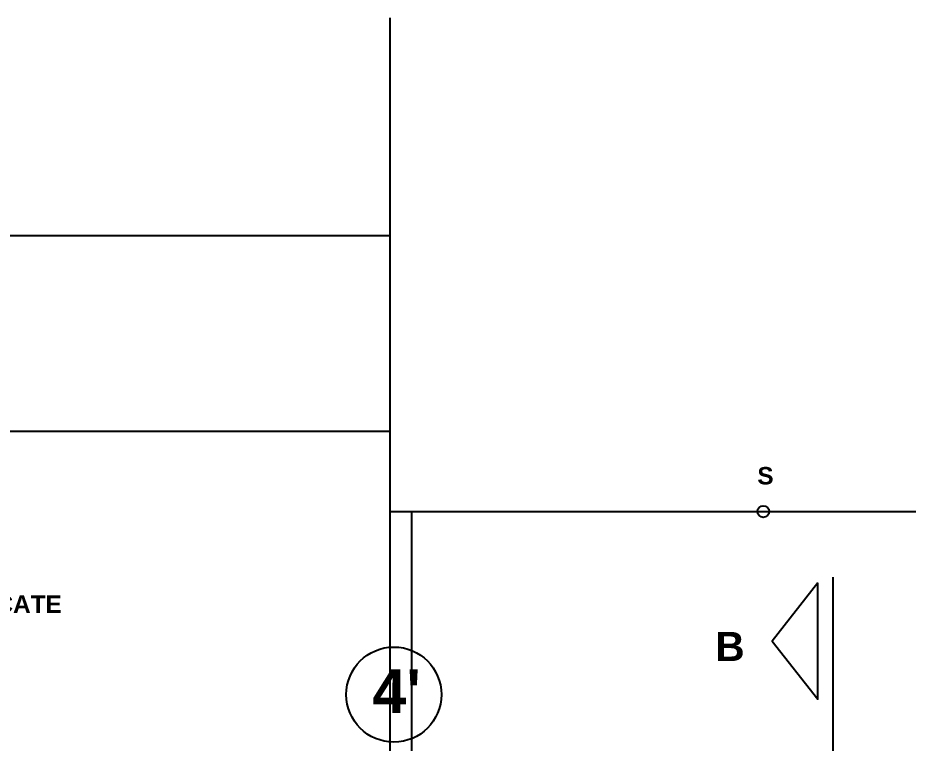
# Model space of a CAD drawing. Extents: x 504.5 to 598.6, y 648.3 to 688.4.
# Drawn here: x 520.12 to 526.25, y 683.02 to 688.01 of the extents above; entities that cross this region are included whole.
import ezdxf

# ---------------------------------------------------------------- set-up
doc = ezdxf.new("R2010")
doc.units = 0
doc.header["$MEASUREMENT"] = 0
for name, color, linetype in [('2', 1, 'CONTINUOUS'), ('6', 7, 'CONTINUOUS'), ('talud', 5, 'CONTINUOUS'), ('texturas', 6, 'CONTINUOUS')]:
    doc.layers.add(name, color=color, linetype=linetype)
doc.styles.add('ALR4', font='sanssb__.ttf')

msp = doc.modelspace()

# ---------------------------------------------------------------- linework, layer by layer
at = {"layer": '2'}
msp.add_circle((522.7092, 683.3508), 0.3271, dxfattribs=at)
at = {"layer": '6'}
msp.add_line((525.73, 684.1578), (525.73, 680.8707), dxfattribs=at)
msp.add_lwpolyline([(525.6272, 684.1198), (525.3139, 683.7178), (525.6272, 683.3184), (525.6272, 684.1198)], dxfattribs=at)
at = {"layer": 'talud', "color": 1}
for p, q in [((522.6827, 682.1599), (522.6827, 688.0063)), ((522.6827, 684.6099), (527.8212, 684.6099)), ((522.6827, 682.1599), (522.6827, 684.6099)), ((522.8327, 682.1599), (522.8327, 684.6099))]:
    msp.add_line(p, q, dxfattribs=at)
at = {"layer": 'texturas', "color": 1}
for p, q in [((513.7222, 686.5099), (522.6827, 686.5099)), ((522.6827, 685.1599), (513.7222, 685.1599))]:
    msp.add_line(p, q, dxfattribs=at)
msp.add_circle((525.2519, 684.6099), 0.04, dxfattribs=at)

# ---------------------------------------------------------------- texts
at = {"layer": '2', "style": 'ALR4'}
for s, height, p in [('S', 0.12, (525.2109, 684.7963)), ('JARDIN DE ZACATE', 0.12, (518.794, 683.913)), ('B', 0.2, (524.9218, 683.5816)), ("4'", 0.3, (522.5623, 683.2234))]:
    msp.add_text(s, height=height, dxfattribs=at).set_placement(p)

doc.saveas('drawing.dxf')
